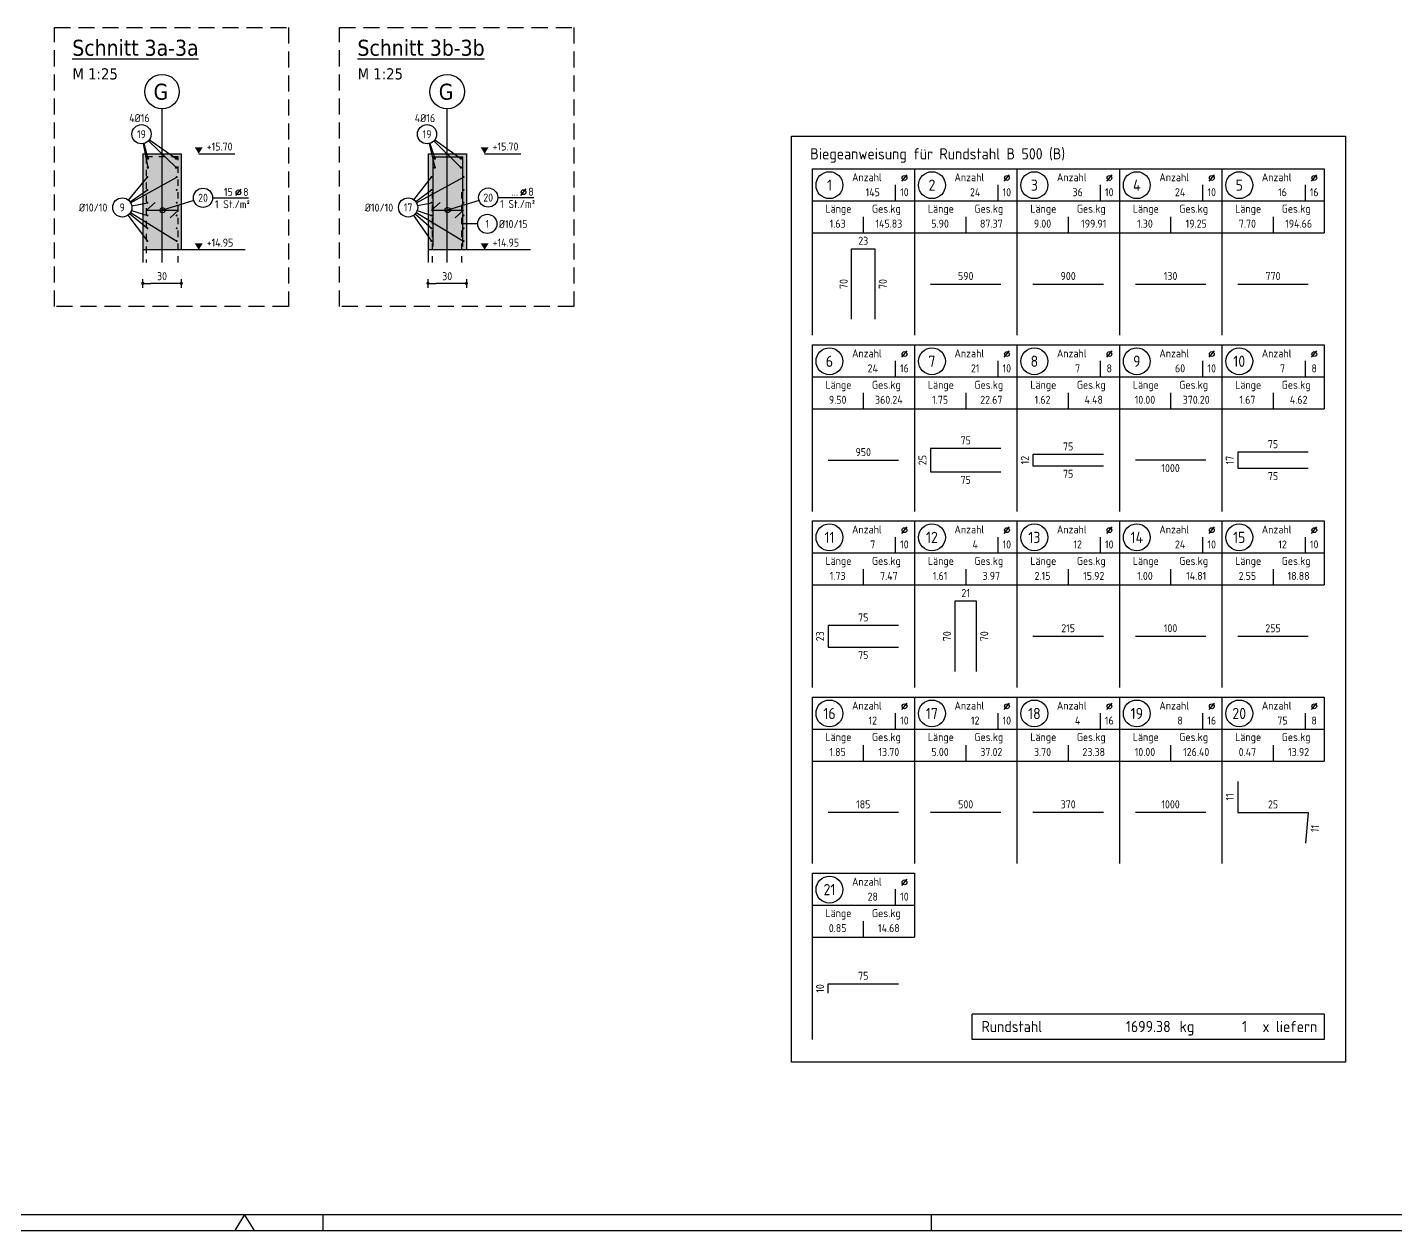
# Model space of a CAD drawing. Extents: x -67 to 77, y -7 to 90.
# Drawn here: x 26.33 to 47.7, y 0 to 18.79 of the extents above; entities that cross this region are included whole.
import ezdxf
from ezdxf.enums import TextEntityAlignment as Align

# ---------------------------------------------------------------- set-up
doc = ezdxf.new("R2010")
doc.units = 0
doc.header["$LTSCALE"] = 0.5
for name, pattern in [('AUSGEZOGEN', [1000.01, 1000, 0.01]), ('HIDDEN2', [0.187, 0.125, -0.062]), ('PUNKT', [0.175, 0.05, -0.125]), ('STRICHLINIE', [0.75, 0.5, -0.25])]:
    doc.linetypes.add(name, pattern=pattern)
for name, color, linetype in [('ACHSEN', 7, 'Continuous'), ('AFU', 7, 'Continuous'), ('BETON', 7, 'Continuous'), ('DETAIL', 7, 'Continuous'), ('grau_mittel', 7, 'Continuous'), ('HILFE', 7, 'Continuous'), ('koten', 7, 'Continuous'), ('MASSE', 7, 'Continuous'), ('RAHMEN', 7, 'Continuous'), ('RND', 7, 'Continuous'), ('RND_BILD', 7, 'Continuous'), ('SFP_Achsen', 7, 'Continuous'), ('TEXT', 7, 'Continuous')]:
    doc.layers.add(name, color=color, linetype=linetype)
doc.styles.add('helv', font='tahoma.ttf')
doc.styles.add('txt', font='isocp.shx')
doc.linetypes.add('AFU_50K', pattern='A,0.15,["/",Standard,S=0.2,R=0,X=-0.01,Y=-0.1],0.07,["/",Standard,S=0.2,R=0,X=-0.01,Y=-0.1],0.15', length=0.37)
doc.dimstyles.new('DOT_I', dxfattribs={"dimscale": 0.5, "dimtxt": 0.25, "dimasz": 0.25, "dimexe": 0.1, "dimexo": 0.3, "dimgap": 0.1, "dimtad": 1, "dimdec": 3, "dimzin": 3, "dimtxsty": 'txt', "dimblk": 'DOT', "dimblk1": 'DOT', "dimblk2": 'DOT', "dimsah": 1, "dimcen": 0.1, "dimse1": 1, "dimse2": 1, "dimazin": 0, "dimtfac": 1, "dimtdec": 4, "dimtix": 1, "dimtmove": 2, "dimatfit": 3, "dimfxl": 0, "dimtvp": 1, "dimtolj": 1, "dimtzin": 0, "dimarcsym": 0})

# ---------------------------------------------------------------- blocks, each defined once
blk = doc.blocks.new('DINA0')
at = {"color": 7, "linetype": 'Continuous'}
for p, q in [((59.45, 0.5), (59.14, 0)), ((59.76, 0), (59.45, 0.5))]:
    blk.add_line(p, q, dxfattribs=at)
at = {"layer": 'RAHMEN', "color": 5}
blk.add_line((2, 0.5), (118.4, 0.5), dxfattribs=at)
at = {"layer": 'RAHMEN', "color": 7}
for p, q in [((61.9, 0), (61.9, 0.5)), ((80.9, 0.5), (80.9, 0))]:
    blk.add_line(p, q, dxfattribs=at)
at = {"layer": 'RAHMEN'}
blk.add_line((0, 0), (118.9, 0), dxfattribs=at)
blk = doc.blocks.new('DOT')
at = {"layer": 'MASSE', "color": 7, "linetype": 'Continuous'}
for p, q in [((0, 0), (-1, 0)), ((0, 0.54), (0, -0.54))]:
    blk.add_line(p, q, dxfattribs=at)
at = {"layer": 'MASSE', "color": 7, "linetype": 'Continuous', "const_width": 0.2}
blk.add_lwpolyline([(-0.1, 0, 1), (0.1, 0, 1)], format="xyb", close=True, dxfattribs=at)
blk = doc.blocks.new('*D40')
at = {"layer": 'Defpoints', "color": 0, "linetype": 'AUSGEZOGEN', "transparency": 16777216}
for p in [(32.589, 14.792), (32.589, 14.792), (33.189, 14.792)]:
    blk.add_point(p, dxfattribs=at)
at = {"layer": 'MASSE', "color": 0, "linetype": 'AUSGEZOGEN', "lineweight": -2, "transparency": 16777216}
blk.add_line((33.064, 14.792), (32.714, 14.792), dxfattribs=at)
at = {"layer": 'MASSE', "color": 0, "linetype": 'AUSGEZOGEN', "lineweight": -2, "transparency": 16777216, "xscale": 0.125, "yscale": 0.125, "zscale": 0.125, "rotation": 180}
blk.add_blockref('DOT', (32.589, 14.792), dxfattribs=at)
at = {"layer": 'MASSE', "color": 0, "linetype": 'AUSGEZOGEN', "lineweight": -2, "transparency": 16777216, "xscale": 0.125, "yscale": 0.125, "zscale": 0.125}
blk.add_blockref('DOT', (33.189, 14.792), dxfattribs=at)
at = {"layer": 'MASSE', "color": 0, "linetype": 'AUSGEZOGEN', "transparency": 16777216, "insert": (32.889, 14.904), "char_height": 0.125, "attachment_point": 5, "style": 'txt'}
blk.add_mtext('\\A1;30', dxfattribs=at)
blk = doc.blocks.new('okrd_o')
at = {"layer": 'koten', "color": 7, "linetype": 'Continuous'}
blk.add_solid([(-0.125, 0.202), (0.125, 0.202), (0, 0)], dxfattribs=at)
at = {"layer": 'koten', "style": 'txt'}
blk.add_attdef('OKRD', (0.25, 0.1), '', height=0.25, dxfattribs=at)
blk = doc.blocks.new('RND_HIN')
at = {"layer": 'RND', "color": 7, "linetype": 'Continuous'}
blk.add_circle((0, 0), 0.3, dxfattribs=at)
at = {"layer": 'RND', "color": 7, "linetype": 'Continuous', "style": 'txt'}
blk.add_attdef('POSI', text='', height=0.25, dxfattribs=at).set_placement((0, 0), align=Align.MIDDLE)
blk = doc.blocks.new('*D39')
at = {"layer": 'Defpoints', "color": 0, "linetype": 'AUSGEZOGEN', "transparency": 16777216}
for p in [(28.135, 14.792), (28.135, 14.792), (28.735, 14.792)]:
    blk.add_point(p, dxfattribs=at)
at = {"layer": 'MASSE', "color": 0, "linetype": 'AUSGEZOGEN', "lineweight": -2, "transparency": 16777216}
blk.add_line((28.61, 14.792), (28.26, 14.792), dxfattribs=at)
at = {"layer": 'MASSE', "color": 0, "linetype": 'AUSGEZOGEN', "lineweight": -2, "transparency": 16777216, "xscale": 0.125, "yscale": 0.125, "zscale": 0.125, "rotation": 180}
blk.add_blockref('DOT', (28.135, 14.792), dxfattribs=at)
at = {"layer": 'MASSE', "color": 0, "linetype": 'AUSGEZOGEN', "lineweight": -2, "transparency": 16777216, "xscale": 0.125, "yscale": 0.125, "zscale": 0.125}
blk.add_blockref('DOT', (28.735, 14.792), dxfattribs=at)
at = {"layer": 'MASSE', "color": 0, "linetype": 'AUSGEZOGEN', "transparency": 16777216, "insert": (28.435, 14.904), "char_height": 0.125, "attachment_point": 5, "style": 'txt'}
blk.add_mtext('\\A1;30', dxfattribs=at)
blk = doc.blocks.new('RND_LIS2')
at = {"layer": 'RND', "color": 3, "linetype": 'Continuous'}
for p, q in [((0, 0), (0, -5.2)), ((0, 0), (3.2, 0)), ((3.2, 0), (3.2, -2)), ((2.6, -0.503), (2.6, -1)), ((0, -1), (3.2, -1)), ((1.6, -1.503), (1.6, -2)), ((0, -2), (3.2, -2))]:
    blk.add_line(p, q, dxfattribs=at)
at = {"layer": 'RND', "color": 7, "linetype": 'Continuous'}
blk.add_line((2.805, -0.39), (2.973, -0.186), dxfattribs=at)
at = {"layer": 'RND', "color": 1, "linetype": 'Continuous'}
blk.add_circle((0.545, -0.513), 0.42, dxfattribs=at)
at = {"layer": 'RND', "color": 7, "linetype": 'Continuous'}
blk.add_circle((2.889, -0.288), 0.075, dxfattribs=at)
at = {"layer": 'RND', "color": 7, "linetype": 'Continuous', "style": 'txt'}
for s, p in [('Anzahl', (1.249, -0.391)), ('Länge', (0.42, -1.373)), ('Ges.kg', (1.872, -1.373))]:
    blk.add_text(s, height=0.25, dxfattribs=at).set_placement(p)
at = {"layer": 'RND', "color": 1, "linetype": 'Continuous', "style": 'txt'}
blk.add_attdef('POS1', text='', height=0.35, dxfattribs=at).set_placement((0.545, -0.513), align=Align.MIDDLE)
at = {"layer": 'RND', "color": 7, "linetype": 'Continuous', "style": 'txt'}
for tag, p in [('STK1', (1.897, -0.859)), ('DS1', (2.885, -0.859)), ('LANG1', (0.8, -1.841)), ('GEW', (2.4, -1.841))]:
    blk.add_attdef(tag, text='', height=0.25, dxfattribs=at).set_placement(p, align=Align.CENTER)
blk = doc.blocks.new('RND_LEI')
at = {"layer": 'RND', "color": 7, "linetype": 'Continuous'}
blk.add_line((1.022, 0.066), (1.19, 0.27), dxfattribs=at)
for centre, radius in [((0, 0), 0.3), ((1.106, 0.168), 0.075)]:
    blk.add_circle(centre, radius, dxfattribs=at)
at = {"layer": 'RND', "color": 7, "linetype": 'Continuous', "style": 'txt'}
blk.add_attdef('POSL', text='', height=0.25, dxfattribs=at).set_placement((0, 0), align=Align.MIDDLE)
blk.add_attdef('ANZ', text='', height=0.25, dxfattribs=at).set_placement((0.931, 0.057), align=Align.RIGHT)
for tag, p in [('DUM', (1.253, 0.057)), ('ABSTD', (1.674, 0.057)), ('POSTXT', (0.374, -0.327))]:
    blk.add_attdef(tag, p, '', height=0.25, dxfattribs=at)
blk = doc.blocks.new('RND_SUM')
at = {"layer": 'RND', "color": 5, "linetype": 'Continuous'}
for p, q in [((0, 0), (0, 0.8)), ((11, 0.8), (0, 0.8)), ((11, 0.8), (11, 0)), ((11, 0), (0, 0))]:
    blk.add_line(p, q, dxfattribs=at)
at = {"layer": 'RND', "color": 1, "linetype": 'Continuous', "style": 'txt'}
for s, p in [('Rundstahl', (0.292, 0.235)), ('kg', (6.483, 0.235))]:
    blk.add_text(s, height=0.35, dxfattribs=at).set_placement(p)
blk.add_text('x liefern', height=0.35, dxfattribs=at).set_placement((10.784, 0.235), align=Align.RIGHT)
for tag, p in [('RND-S', (6.203, 0.235)), ('RND-Z', (8.59, 0.235))]:
    blk.add_attdef(tag, text='', height=0.35, dxfattribs=at).set_placement(p, align=Align.RIGHT)

msp = doc.modelspace()

# ---------------------------------------------------------------- hatches: boundary and pattern name
at = {"layer": 'grau_mittel'}
for points in [[(28.735, 16.816), (28.135, 16.816), (28.135, 15.316), (28.735, 15.316)], [(33.189, 16.816), (32.589, 16.816), (32.589, 15.316), (33.189, 15.316)]]:
    msp.add_hatch(color=61, dxfattribs=at).paths.add_polyline_path(points)

# ---------------------------------------------------------------- linework, layer by layer
at = {"layer": 'ACHSEN', "color": 140, "linetype": 'AUSGEZOGEN'}
for p, q in [((28.435, 15.116), (28.435, 17.516)), ((32.889, 15.116), (32.889, 17.516))]:
    msp.add_line(p, q, dxfattribs=at)
at = {"layer": 'AFU', "color": 8, "linetype": 'AFU_50K'}
for p, q in [((28.735, 15.316), (28.135, 15.316)), ((33.189, 15.316), (32.589, 15.316))]:
    msp.add_line(p, q, dxfattribs=at)
at = {"layer": 'BETON', "color": 6, "linetype": 'AUSGEZOGEN'}
for p, q in [((28.135, 16.816), (28.135, 15.116)), ((28.135, 16.816), (28.735, 16.816)), ((28.735, 16.816), (28.735, 15.316)), ((32.589, 16.816), (32.589, 15.116)), ((32.589, 16.816), (33.189, 16.816)), ((33.189, 16.816), (33.189, 15.316)), ((29.735, 15.316), (28.735, 15.316)), ((34.189, 15.316), (33.189, 15.316))]:
    msp.add_line(p, q, dxfattribs=at)
at = {"layer": 'DETAIL', "color": 102, "linetype": 'STRICHLINIE'}
for points in [[(30.412, 18.789), (30.412, 14.431), (26.753, 14.431), (26.753, 18.789)], [(34.866, 18.789), (34.866, 14.431), (31.208, 14.431), (31.208, 18.789)]]:
    msp.add_lwpolyline(points, close=True, dxfattribs=at)
at = {"layer": 'HILFE', "color": 102, "linetype": 'AUSGEZOGEN'}
for p, q in [((29.008, 16.816), (29.574, 16.816)), ((33.473, 16.816), (34.039, 16.816))]:
    msp.add_line(p, q, dxfattribs=at)
at = {"layer": 'RND', "color": 102, "linetype": 'AUSGEZOGEN'}
for p, q in [((28.142, 16.973), (28.213, 16.602)), ((28.152, 16.975), (28.213, 16.742)), ((28.222, 17.017), (28.655, 16.602)), ((28.237, 17.035), (28.655, 16.742)), ((32.608, 16.975), (32.694, 16.602)), ((32.619, 16.978), (32.694, 16.742)), ((32.681, 17.016), (33.104, 16.602)), ((32.696, 17.033), (33.104, 16.742)), ((27.909, 16.093), (28.206, 16.452)), ((27.937, 16.064), (28.206, 16.252)), ((27.945, 16.051), (28.665, 16.452)), ((32.369, 16.097), (32.643, 16.452)), ((32.398, 16.068), (32.643, 16.252)), ((32.409, 16.05), (33.144, 16.452)), ((27.961, 16.005), (28.206, 16.052)), ((28.932, 16.085), (28.442, 15.934)), ((32.425, 16.007), (32.643, 16.052)), ((33.386, 16.088), (32.896, 15.937)), ((27.903, 15.857), (28.206, 15.452)), ((27.929, 15.882), (28.206, 15.652)), ((27.941, 15.899), (28.665, 15.452)), ((27.957, 15.932), (28.206, 15.852)), ((32.363, 15.854), (32.643, 15.452)), ((32.389, 15.878), (32.643, 15.652)), ((32.406, 15.9), (33.144, 15.452)), ((32.419, 15.929), (32.643, 15.852)), ((33.366, 15.721), (33.129, 15.721))]:
    msp.add_line(p, q, dxfattribs=at)
at = {"layer": 'RND', "color": 7, "linetype": 'AUSGEZOGEN'}
for p, q in [((29.225, 16.129), (29.787, 16.129)), ((33.679, 16.132), (34.241, 16.132))]:
    msp.add_line(p, q, dxfattribs=at)
at = {"layer": 'RND', "color": 1, "linetype": 'HIDDEN2'}
for points in [[(28.685, 15.116), (28.685, 16.766), (28.185, 16.766), (28.185, 15.116)], [(32.659, 15.116), (32.659, 16.216)], [(33.119, 15.116), (33.119, 16.216)]]:
    msp.add_lwpolyline(points, dxfattribs=at)
at = {"layer": 'RND', "color": 7, "linetype": 'AUSGEZOGEN'}
for points, const_width in [([(28.203, 16.742, 1), (28.223, 16.742, 1)], 0.02), ([(28.665, 16.742, -1), (28.645, 16.742, -1)], 0.02), ([(32.684, 16.742, 1), (32.704, 16.742, 1)], 0.02), ([(33.114, 16.742, -1), (33.094, 16.742, -1)], 0.02), ([(28.214, 16.452, -1), (28.198, 16.452, -1)], 0.016), ([(28.203, 16.602, 1), (28.223, 16.602, 1)], 0.02), ([(28.665, 16.602, -1), (28.645, 16.602, -1)], 0.02), ([(28.673, 16.452, -1), (28.657, 16.452, -1)], 0.016), ([(32.651, 16.452, -1), (32.635, 16.452, -1)], 0.016), ([(32.684, 16.602, 1), (32.704, 16.602, 1)], 0.02), ([(33.114, 16.602, -1), (33.094, 16.602, -1)], 0.02), ([(33.136, 16.452, 1), (33.152, 16.452, 1)], 0.016), ([(28.214, 16.252, -1), (28.198, 16.252, -1)], 0.016), ([(28.673, 16.252, -1), (28.657, 16.252, -1)], 0.016), ([(32.651, 16.252, -1), (32.635, 16.252, -1)], 0.016), ([(33.136, 16.252, 1), (33.152, 16.252, 1)], 0.016), ([(28.214, 16.052, -1), (28.198, 16.052, -1)], 0.016), ([(28.673, 16.052, -1), (28.657, 16.052, -1)], 0.016), ([(32.651, 16.052, -1), (32.635, 16.052, -1)], 0.016), ([(33.136, 16.052, 1), (33.152, 16.052, 1)], 0.016), ([(28.214, 15.852, -1), (28.198, 15.852, -1)], 0.016), ([(28.673, 15.852, -1), (28.657, 15.852, -1)], 0.016), ([(32.651, 15.852, -1), (32.635, 15.852, -1)], 0.016), ([(33.136, 15.852, 1), (33.152, 15.852, 1)], 0.016), ([(28.214, 15.652, -1), (28.198, 15.652, -1)], 0.016), ([(28.673, 15.652, -1), (28.657, 15.652, -1)], 0.016), ([(32.651, 15.652, -1), (32.635, 15.652, -1)], 0.016), ([(33.136, 15.652, 1), (33.152, 15.652, 1)], 0.016), ([(28.198, 15.452, 1), (28.214, 15.452, 1)], 0.016), ([(28.657, 15.452, 1), (28.673, 15.452, 1)], 0.016), ([(32.635, 15.452, 1), (32.651, 15.452, 1)], 0.016), ([(33.152, 15.452, -1), (33.136, 15.452, -1)], 0.016)]:
    msp.add_lwpolyline(points, format="xyb", close=True, dxfattribs=dict(at, const_width=const_width))
at = {"layer": 'RND', "color": 1, "linetype": 'AUSGEZOGEN'}
for points in [[(32.669, 15.366), (32.669, 16.766), (33.129, 16.766), (33.129, 15.366)], [(28.326, 16.053), (28.192, 15.934), (28.692, 15.934), (28.561, 15.813)], [(32.78, 16.056), (32.646, 15.937), (33.146, 15.937), (33.015, 15.816)]]:
    msp.add_lwpolyline(points, dxfattribs=at)
at = {"layer": 'RND', "color": 7, "linetype": 'AUSGEZOGEN'}
for centre in [(28.442, 15.934), (32.896, 15.937)]:
    msp.add_circle(centre, 0.04, dxfattribs=at)
at = {"layer": 'RND_BILD', "color": 1, "linetype": 'AUSGEZOGEN'}
for points in [[(39.206, 14.232), (39.206, 15.332), (39.567, 15.332), (39.567, 14.232)], [(40.437, 14.782), (41.537, 14.782)], [(42.037, 14.782), (43.137, 14.782)], [(43.637, 14.782), (44.737, 14.782)], [(45.237, 14.782), (46.337, 14.782)], [(41.537, 12.215), (40.437, 12.215), (40.437, 11.848), (41.537, 11.848)], [(38.837, 12.032), (39.937, 12.032)], [(43.137, 12.12), (42.037, 12.12), (42.037, 11.944), (43.137, 11.944)], [(44.737, 12.032), (43.637, 12.032)], [(46.337, 12.156), (45.237, 12.156), (45.237, 11.907), (46.337, 11.907)], [(40.822, 8.732), (40.822, 9.832), (41.152, 9.832), (41.152, 8.732)], [(39.937, 9.45), (38.837, 9.45), (38.837, 9.113), (39.937, 9.113)], [(42.037, 9.282), (43.137, 9.282)], [(43.637, 9.282), (44.737, 9.282)], [(45.237, 9.282), (46.337, 9.282)], [(45.237, 7.015), (45.237, 6.531), (46.337, 6.531), (46.294, 6.049)], [(38.837, 6.532), (39.937, 6.532)], [(40.437, 6.532), (41.537, 6.532)], [(42.037, 6.532), (43.137, 6.532)], [(43.637, 6.532), (44.737, 6.532)], [(38.837, 3.708), (38.837, 3.855), (39.937, 3.855)]]:
    msp.add_lwpolyline(points, dxfattribs=at)
at = {"layer": 'SFP_Achsen', "color": 7, "linetype": 'AUSGEZOGEN'}
for centre in [(28.435, 17.786), (32.889, 17.786)]:
    msp.add_circle(centre, 0.27, dxfattribs=at)
at = {"layer": 'TEXT', "color": 1, "linetype": 'AUSGEZOGEN'}
msp.add_lwpolyline([(38.266, 17.09), (46.921, 17.09), (46.921, 2.632), (38.266, 2.632)], close=True, dxfattribs=at)

# ---------------------------------------------------------------- block references
at = {"xscale": 0.5, "yscale": 0.5, "zscale": 0.5}
msp.add_blockref('DINA0', (0, 0), dxfattribs=at)
at = {"layer": 'koten', "color": 7, "linetype": 'PUNKT'}
ref = msp.add_blockref('okrd_o', (29.008, 16.816), dxfattribs=dict(at, xscale=0.5, yscale=0.5, zscale=0.5))
ref.add_attrib('OKRD', '+15.70', (29.133, 16.866), dxfattribs={"layer": '0', "color": 0, "linetype": 'ByBlock', "height": 0.125, "style": 'txt'})
ref = msp.add_blockref('okrd_o', (33.473, 16.816), dxfattribs=dict(at, xscale=0.5, yscale=0.5, zscale=0.5))
ref.add_attrib('OKRD', '+15.70', (33.598, 16.866), dxfattribs={"layer": '0', "color": 0, "linetype": 'ByBlock', "height": 0.125, "style": 'txt'})
ref = msp.add_blockref('okrd_o', (29.008, 15.316), dxfattribs=dict(at, xscale=0.5, yscale=0.5, zscale=0.5))
ref.add_attrib('OKRD', '+14.95', (29.133, 15.366), dxfattribs={"layer": '0', "color": 0, "linetype": 'ByBlock', "height": 0.125, "style": 'txt'})
ref = msp.add_blockref('okrd_o', (33.473, 15.316), dxfattribs=dict(at, xscale=0.5, yscale=0.5, zscale=0.5))
ref.add_attrib('OKRD', '+14.95', (33.598, 15.366), dxfattribs={"layer": '0', "color": 0, "linetype": 'ByBlock', "height": 0.125, "style": 'txt'})
at = {"layer": 'RND', "color": 7, "linetype": 'AUSGEZOGEN', "xscale": 0.5, "yscale": 0.5, "zscale": 0.5}
for name, p, values in [('RND_HIN', (28.114, 17.121), {'POSI': '19'}), ('RND_HIN', (32.574, 17.121), {'POSI': '19'}), ('RND_LEI', (29.075, 16.129), {'POSL': '20', 'DUM': '8', 'ANZ': '15', 'POSTXT': '1 St./m²'}), ('RND_LEI', (33.529, 16.132), {'POSL': '20', 'DUM': '8', 'ANZ': '...', 'POSTXT': '1 St./m²'}), ('RND_HIN', (27.814, 15.978), {'POSI': '9'}), ('RND_HIN', (32.278, 15.978), {'POSI': '17'}), ('RND_HIN', (33.516, 15.721), {'POSI': '1'})]:
    msp.add_blockref(name, p, dxfattribs=at).add_auto_attribs(values)
at = {"layer": 'RND_BILD', "color": 6, "linetype": 'AUSGEZOGEN', "xscale": 0.5, "yscale": 0.5, "zscale": 0.5}
for p, values in [((38.587, 16.582), {'POS1': '1', 'STK1': '145', 'DS1': '10', 'LANG1': '1.63', 'GEW': '145.83'}), ((38.587, 5.582), {'POS1': '21', 'STK1': '28', 'DS1': '10', 'LANG1': '0.85', 'GEW': '14.68'})]:
    msp.add_blockref('RND_LIS2', p, dxfattribs=at).add_auto_attribs(values)
at = {"layer": 'RND_BILD', "color": 7, "linetype": 'AUSGEZOGEN', "xscale": 0.5, "yscale": 0.5, "zscale": 0.5}
for name, p, values in [('RND_LIS2', (40.187, 16.582), {'POS1': '2', 'STK1': '24', 'DS1': '10', 'LANG1': '5.90', 'GEW': '87.37'}), ('RND_LIS2', (41.787, 16.582), {'POS1': '3', 'STK1': '36', 'DS1': '10', 'LANG1': '9.00', 'GEW': '199.91'}), ('RND_LIS2', (43.387, 16.582), {'POS1': '4', 'STK1': '24', 'DS1': '10', 'LANG1': '1.30', 'GEW': '19.25'}), ('RND_LIS2', (44.987, 16.582), {'POS1': '5', 'STK1': '16', 'DS1': '16', 'LANG1': '7.70', 'GEW': '194.66'}), ('RND_LIS2', (38.587, 13.832), {'POS1': '6', 'STK1': '24', 'DS1': '16', 'LANG1': '9.50', 'GEW': '360.24'}), ('RND_LIS2', (40.187, 13.832), {'POS1': '7', 'STK1': '21', 'DS1': '10', 'LANG1': '1.75', 'GEW': '22.67'}), ('RND_LIS2', (41.787, 13.832), {'POS1': '8', 'STK1': '7', 'DS1': '8', 'LANG1': '1.62', 'GEW': '4.48'}), ('RND_LIS2', (43.387, 13.832), {'POS1': '9', 'STK1': '60', 'DS1': '10', 'LANG1': '10.00', 'GEW': '370.20'}), ('RND_LIS2', (44.987, 13.832), {'POS1': '10', 'STK1': '7', 'DS1': '8', 'LANG1': '1.67', 'GEW': '4.62'}), ('RND_LIS2', (38.587, 11.082), {'POS1': '11', 'STK1': '7', 'DS1': '10', 'LANG1': '1.73', 'GEW': '7.47'}), ('RND_LIS2', (40.187, 11.082), {'POS1': '12', 'STK1': '4', 'DS1': '10', 'LANG1': '1.61', 'GEW': '3.97'}), ('RND_LIS2', (41.787, 11.082), {'POS1': '13', 'STK1': '12', 'DS1': '10', 'LANG1': '2.15', 'GEW': '15.92'}), ('RND_LIS2', (43.387, 11.082), {'POS1': '14', 'STK1': '24', 'DS1': '10', 'LANG1': '1.00', 'GEW': '14.81'}), ('RND_LIS2', (44.987, 11.082), {'POS1': '15', 'STK1': '12', 'DS1': '10', 'LANG1': '2.55', 'GEW': '18.88'}), ('RND_LIS2', (38.587, 8.332), {'POS1': '16', 'STK1': '12', 'DS1': '10', 'LANG1': '1.85', 'GEW': '13.70'}), ('RND_LIS2', (40.187, 8.332), {'POS1': '17', 'STK1': '12', 'DS1': '10', 'LANG1': '5.00', 'GEW': '37.02'}), ('RND_LIS2', (41.787, 8.332), {'POS1': '18', 'STK1': '4', 'DS1': '16', 'LANG1': '3.70', 'GEW': '23.38'}), ('RND_LIS2', (43.387, 8.332), {'POS1': '19', 'STK1': '8', 'DS1': '16', 'LANG1': '10.00', 'GEW': '126.40'}), ('RND_LIS2', (44.987, 8.332), {'POS1': '20', 'STK1': '75', 'DS1': '8', 'LANG1': '0.47', 'GEW': '13.92'}), ('RND_SUM', (41.087, 2.982), {'RND-S': '1699.38', 'RND-Z': '1'})]:
    msp.add_blockref(name, p, dxfattribs=at).add_auto_attribs(values)

# ---------------------------------------------------------------- texts
at = {"layer": 'RND_BILD', "color": 7, "linetype": 'AUSGEZOGEN', "style": 'txt'}
for s, p in [('23', (39.387, 15.457)), ('590', (40.987, 14.907)), ('900', (42.587, 14.907)), ('130', (44.187, 14.907)), ('770', (45.787, 14.907)), ('75', (40.987, 12.34)), ('950', (39.387, 12.157)), ('75', (42.587, 12.245)), ('75', (45.787, 12.281)), ('1000', (44.187, 11.907)), ('75', (40.987, 11.723)), ('75', (42.587, 11.819)), ('75', (45.787, 11.782)), ('21', (40.987, 9.957)), ('75', (39.387, 9.575)), ('215', (42.587, 9.407)), ('100', (44.187, 9.407)), ('255', (45.787, 9.407)), ('75', (39.387, 8.988)), ('185', (39.387, 6.657)), ('500', (40.987, 6.657)), ('370', (42.587, 6.657)), ('1000', (44.187, 6.657)), ('25', (45.787, 6.656)), ('75', (39.387, 3.98))]:
    msp.add_text(s, height=0.125, dxfattribs=at).set_placement(p, align=Align.MIDDLE)
for s, rotation, p in [('70', 90, (39.081, 14.782)), ('70', 90, (39.692, 14.782)), ('25', 90, (40.312, 12.032)), ('12', 90, (41.912, 12.032)), ('17', 90, (45.112, 12.032)), ('23', 90, (38.712, 9.282)), ('70', 90, (40.697, 9.282)), ('70', 90, (41.277, 9.282)), ('11', 90, (45.112, 6.773)), ('11', 85, (46.44, 6.279)), ('10', 90, (38.712, 3.782))]:
    msp.add_text(s, height=0.125, rotation=rotation, dxfattribs=at).set_placement(p, align=Align.MIDDLE)
at = {"layer": 'SFP_Achsen', "color": 6, "linetype": 'AUSGEZOGEN', "style": 'helv'}
for p in [(28.303, 17.66), (32.757, 17.66)]:
    msp.add_text('G', height=0.25, dxfattribs=at).set_placement(p)
at = {"layer": 'TEXT', "color": 6, "linetype": 'AUSGEZOGEN', "style": 'helv'}
for s, p in [('%%USchnitt 3a-3a', (27.033, 18.346)), ('%%USchnitt 3b-3b', (31.487, 18.346))]:
    msp.add_text(s, height=0.25, dxfattribs=at).set_placement(p)
at = {"layer": 'TEXT', "color": 1, "linetype": 'AUSGEZOGEN'}
for s, style, p in [('M 1:25', 'helv', (27.037, 17.976)), ('M 1:25', 'helv', (31.491, 17.976)), ('Biegeanweisung für Rundstahl B 500 (B)', 'txt', (38.559, 16.728))]:
    msp.add_text(s, height=0.175, dxfattribs=dict(at, style=style)).set_placement(p)
at = {"layer": 'TEXT', "color": 7, "linetype": 'AUSGEZOGEN', "style": 'txt'}
for s, p in [('4%%C16', (27.922, 17.31)), ('4%%C16', (32.382, 17.31)), ('%%C10/10', (31.601, 15.913)), ('%%C10/15', (33.694, 15.656))]:
    msp.add_text(s, height=0.125, dxfattribs=at).set_placement(p)
msp.add_text('%%C10/10', height=0.125, rotation=360, dxfattribs=at).set_placement((27.137, 15.913))

# ---------------------------------------------------------------- dimensions: what is measured, and where the dimension line sits
at = {"layer": 'MASSE', "color": 7, "linetype": 'AUSGEZOGEN'}
for base, p1, p2, picture, middle in [((28.135, 14.792), (28.735, 14.792), (28.135, 14.792), '*D39', (28.435, 14.904)), ((32.589, 14.792), (33.189, 14.792), (32.589, 14.792), '*D40', (32.889, 14.904))]:
    dim = msp.add_linear_dim(base=base, p1=p1, p2=p2, dimstyle='DOT_I', override={"dimdec": 0, "dimlfac": 50}, dxfattribs=at)
    dim.commit()
    dim.dimension.update_dxf_attribs({"geometry": picture, "text_midpoint": middle})

doc.saveas('drawing.dxf')
